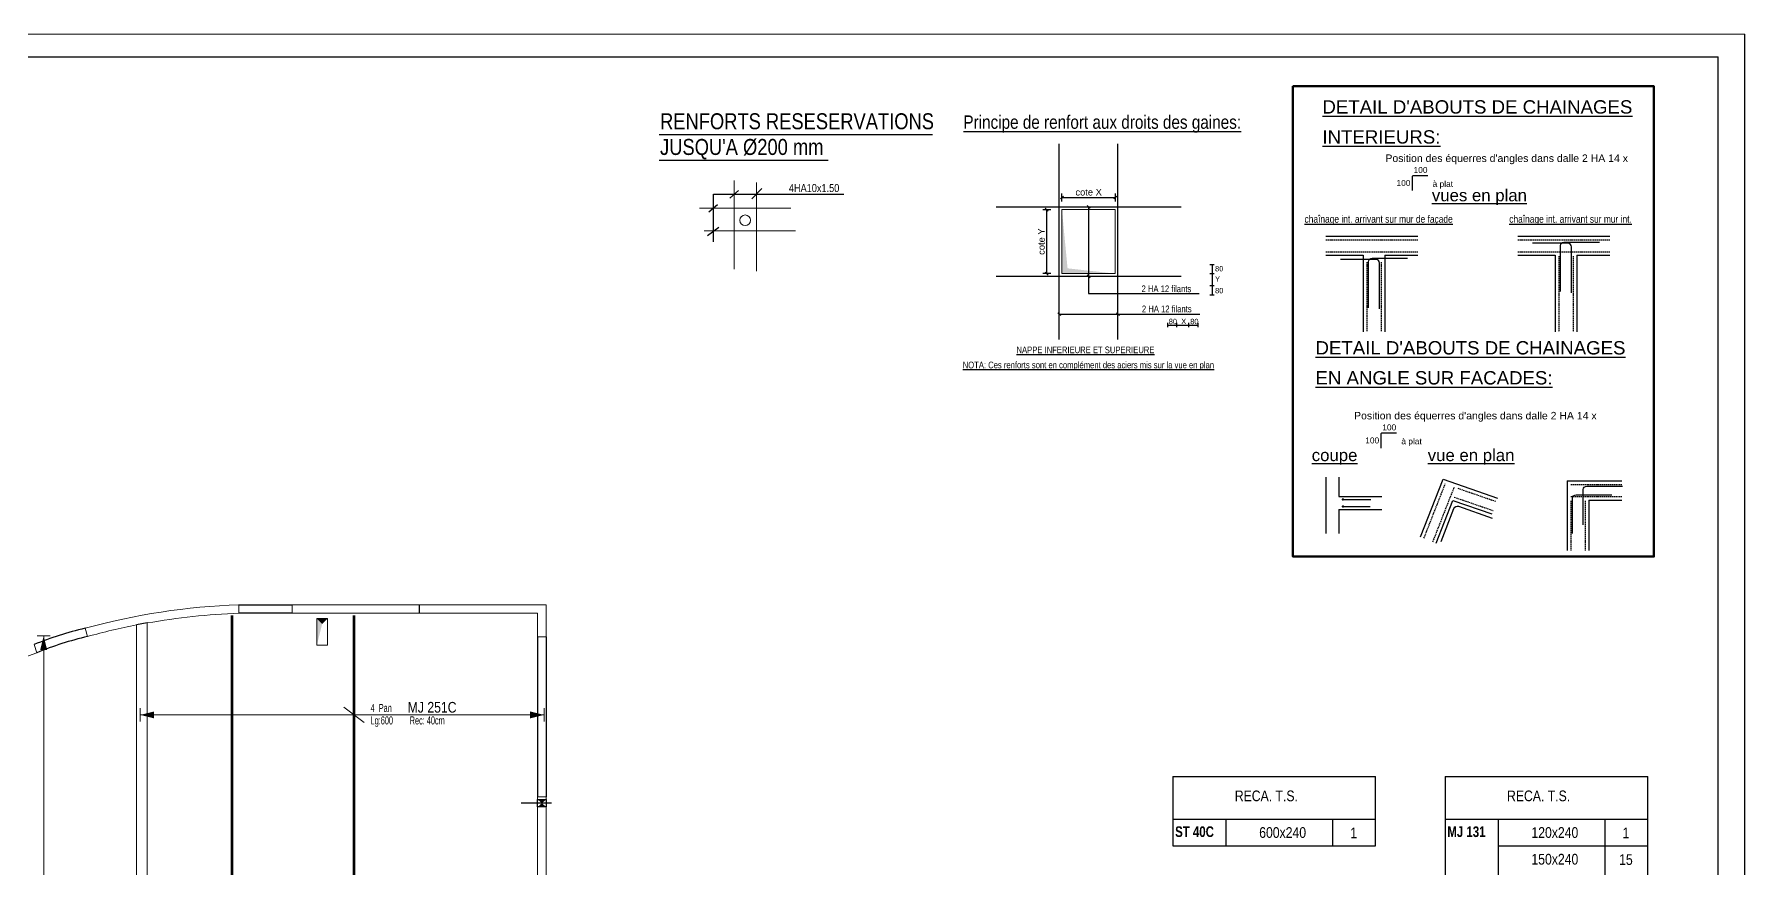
# Model space of a CAD drawing. Header units: centimetres. Extents: x -17137 to -12247, y 2374 to 6574.
# Drawn here: x -15454 to -12247, y 5009 to 6574 of the extents above; entities that cross this region are included whole.
import ezdxf
from ezdxf.enums import TextEntityAlignment as Align

# ---------------------------------------------------------------- set-up
doc = ezdxf.new("R2010")
doc.units = ezdxf.units.CM
doc.header["$LTSCALE"] = 12.7
doc.header["$PDMODE"] = 1
doc.header["$PDSIZE"] = -2
doc.linetypes.add('CACHE', pattern=[9.525, 6.35, -3.175])
doc.layers.get('0').update_dxf_attribs({"lineweight": 5})
for name, color, linetype in [('01_arm', 50, 'Continuous'), ('01_ARMA_INF', 50, 'Continuous'), ('01_cote_gen', 4, 'Continuous'), ('01_linteaux', 2, 'Continuous'), ('01_resv', 32, 'Continuous'), ('01_texte', 230, 'Continuous')]:
    doc.layers.add(name, color=color, linetype=linetype)
for name, color, linetype, lineweight in [('01_coupés', 2, 'Continuous', 50), ('01_hachures', 10, 'Continuous', 5), ('01_murs_coup', 5, 'Continuous', 60), ('01_poutres', 2, 'Continuous', 18), ('01_résv', 32, 'Continuous', 9)]:
    doc.layers.add(name, color=color, linetype=linetype, lineweight=lineweight)
doc.styles.add('impact', font='impact.ttf')
doc.styles.add('MATTE_TXT', font='arial.ttf')
doc.styles.add('michel-cote', font='ARIALN.TTF')
doc.styles.add('PATIO', font='ARIALN.TTF')
doc.styles.add('STYLE2', font='ARIALN.TTF')
doc.styles.add('stylemattecart', font='ARIALN.TTF')
doc.dimstyles.new('cot50-oblique', dxfattribs={"dimtxt": 12.5, "dimasz": 1, "dimexe": 7.5, "dimexo": 5, "dimgap": 3.5, "dimtad": 1, "dimdec": 1, "dimrnd": 0.5, "dimtxsty": 'MATTE_TXT', "dimblk": 'cote-bar-oblique', "dimcen": 2.5, "dimse1": 1, "dimse2": 1, "dimclrd": 6, "dimclre": 9, "dimclrt": 256, "dimazin": 0, "dimtfac": 1, "dimtdec": 1, "dimtix": 1, "dimtmove": 2, "dimatfit": 3, "dimldrblk": 'NONE', "dimfxl": 1, "dimarcsym": 0})

# ---------------------------------------------------------------- blocks, each defined once
blk = doc.blocks.new('cote-bar-oblique')
at = {"color": 40, "linetype": 'Continuous'}
blk.add_line((-2.7, -2.7), (2.7, 2.7), dxfattribs=at)
at = {"linetype": 'Continuous'}
blk.add_line((0, 7.5), (0, -7.5), dxfattribs=at)
blk = doc.blocks.new('*D2205')
at = {"layer": '01_texte', "color": 6, "lineweight": -2, "ltscale": 30, "transparency": 16777216}
blk.add_line((-13556.1, 6126.1), (-13556.1, 6244.1), dxfattribs=at)
at = {"layer": 'Defpoints', "color": 0, "ltscale": 30, "transparency": 16777216}
for p in [(-13556.1, 6245.1), (-13527.5, 6245.1), (-13527.5, 6125.1)]:
    blk.add_point(p, dxfattribs=at)
at = {"layer": '01_texte', "color": 6, "lineweight": -2, "ltscale": 30, "transparency": 16777216}
for p, rotation in [((-13556.1, 6245.1), 90), ((-13556.1, 6125.1), 270)]:
    blk.add_blockref('cote-bar-oblique', p, dxfattribs=dict(at, rotation=rotation))
at = {"layer": '01_texte', "ltscale": 30, "transparency": 16777216, "insert": (-13566, 6185.1), "char_height": 12.5, "attachment_point": 5, "rotation": 90, "style": 'MATTE_TXT'}
blk.add_mtext('cote Y', dxfattribs=at)
blk = doc.blocks.new('_None')
blk = doc.blocks.new('*D2206')
at = {"layer": '01_texte', "color": 6, "lineweight": -2, "ltscale": 30, "transparency": 16777216}
blk.add_line((-13526.5, 6267.8), (-13428.5, 6267.8), dxfattribs=at)
at = {"layer": 'Defpoints', "color": 0, "ltscale": 30, "transparency": 16777216}
for p in [(-13427.5, 6267.8), (-13527.5, 6245.1), (-13427.5, 6245.1)]:
    blk.add_point(p, dxfattribs=at)
at = {"layer": '01_texte', "color": 6, "lineweight": -2, "ltscale": 30, "transparency": 16777216, "rotation": 180}
blk.add_blockref('cote-bar-oblique', (-13527.5, 6267.8), dxfattribs=at)
at = {"layer": '01_texte', "color": 6, "lineweight": -2, "ltscale": 30, "transparency": 16777216}
blk.add_blockref('cote-bar-oblique', (-13427.5, 6267.8), dxfattribs=at)
at = {"layer": '01_texte', "ltscale": 30, "transparency": 16777216, "insert": (-13477.5, 6277.7), "char_height": 12.5, "attachment_point": 5, "style": 'MATTE_TXT'}
blk.add_mtext('cote X', dxfattribs=at)

msp = doc.modelspace()

# ---------------------------------------------------------------- linework, layer by layer
at = {"ltscale": 2}
msp.add_line((-17137.42, 6573.88), (-12247.42, 6573.88), dxfattribs=at)
at = {"layer": '01_arm'}
for p, q in [((-13532.54, 6001.79, -0.05), (-13532.54, 6368.45, -0.05)), ((-13422.54, 6001.79, -0.05), (-13422.54, 6368.45, -0.05)), ((-13651.12, 6250.12, -0.05), (-13303.96, 6250.12, -0.05)), ((-13651.12, 6120.12, -0.05), (-13303.96, 6120.12, -0.05)), ((-13329.07, 6024.69, -0.05), (-13329.07, 6032.59, -0.05)), ((-13311.89, 6024.69, -0.05), (-13311.89, 6032.59, -0.05)), ((-13289.35, 6024.69, -0.05), (-13289.35, 6032.59, -0.05)), ((-13272.17, 6024.69, -0.05), (-13272.17, 6032.59, -0.05)), ((-13329.07, 6028.64, -0.05), (-13272.17, 6028.64, -0.05))]:
    msp.add_line(p, q, dxfattribs=at)
at = {"layer": '01_arm', "elevation": -0.05}
for points in [[(-12572.5, 6089.1), (-12572.5, 6175.29, 0.4026423), (-12578.98, 6182.03), (-12645.26, 6182.03)], [(-12592.84, 6091.42), (-12592.84, 6177.61, -0.4026423), (-12586.36, 6184.36), (-12520.08, 6184.36)], [(-12932.32, 6058.81), (-12932.32, 6144.99, 0.4026423), (-12938.8, 6151.74), (-13005.08, 6151.74)], [(-12952.66, 6061.13), (-12952.66, 6147.32, -0.4026423), (-12946.18, 6154.07), (-12879.9, 6154.07)], [(-12570.4, 5637.9), (-12570.4, 5704.13, -0.4026423), (-12563.66, 5710.61), (-12496.63, 5710.61)], [(-12550.34, 5653.93), (-12550.34, 5720.17, -0.4026423), (-12543.6, 5726.65), (-12476.58, 5726.65)], [(-12816.82, 5623.28), (-12792.65, 5684.99, -0.4026423), (-12784.15, 5688.91), (-12720.82, 5666.96)]]:
    msp.add_lwpolyline(points, format="xyb", dxfattribs=at)
at = {"layer": '01_ARMA_INF', "linetype": 'Continuous', "lineweight": 0, "const_width": 5, "flags": 128}
for points in [[(-15083.24, 5484.8), (-15083.15, 4872.9)], [(-14854.48, 5484.81), (-14854.39, 4913.93)]]:
    msp.add_lwpolyline(points, dxfattribs=at)
at = {"layer": '01_cote_gen'}
msp.add_line((-12247.42, 3827.1), (-12247.42, 6573.88), dxfattribs=at)
at = {"layer": '01_coupés', "elevation": -0.05}
msp.add_lwpolyline([(-13094.52, 6476.44), (-12417.91, 6476.44), (-12417.91, 5594.8), (-13094.52, 5594.8)], close=True, dxfattribs=at)
at = {"layer": '01_hachures'}
msp.add_solid([(-13427.54, 6125.12, -0.05), (-13527.54, 6125.12, -0.05), (-13517.01, 6135.03, -0.05), (-13527.54, 6245.12, -0.05)], dxfattribs=at)
at = {"layer": '01_linteaux'}
for p, q in [((-15071.02, 5504.38), (-14970.46, 5504.38)), ((-14970.46, 5488.38), (-15070.46, 5488.39)), ((-14732.44, 5504.38), (-14732.44, 5488.38)), ((-15242.42, 5470.21), (-15262.42, 5466.49)), ((-14510.42, 5444.37), (-14510.42, 5144.37)), ((-14494.42, 5444.37), (-14494.42, 5144.37))]:
    msp.add_line(p, q, dxfattribs=at)
for centre, radius, start, end in [((-15217.41, 4853.66), 622.87, 103.13524, 112.34389), ((-15207.52, 4822.76), 639.24, 103.2534, 112.22574)]:
    msp.add_arc(centre, radius, start, end, dxfattribs=at)
at = {"layer": '01_murs_coup', "linetype": 'Continuous', "lineweight": 18}
for p, q in [((-15070.46, 5504.39), (-15070.46, 5488.39)), ((-14970.46, 5504.38), (-14970.46, 5488.38)), ((-14970.46, 5504.38), (-14494.42, 5504.38)), ((-14970.46, 5488.38), (-14510.42, 5488.38)), ((-14510.42, 5444.37), (-14510.42, 5488.38)), ((-14494.42, 5444.37), (-14494.42, 5504.38)), ((-15358.95, 5460.22), (-15354.07, 5444.97)), ((-15262.42, 5466.49), (-15262.42, 4625.44)), ((-15242.42, 5470.21), (-15242.42, 4643.44)), ((-15454.2, 5429.76), (-15449.32, 5414.5)), ((-14494.42, 5444.37), (-14510.42, 5444.37)), ((-14494.42, 5144.37), (-14510.42, 5144.37)), ((-14510.42, 5144.37), (-14510.42, 4708.39)), ((-14494.42, 4909.39), (-14494.42, 5144.37))]:
    msp.add_line(p, q, dxfattribs=at)
for radius, start, end in [(1244.73, 91.97223, 105.4374), (1228.73, 91.99793, 100.06764), (1228.73, 101.01627, 105.40741), (1228.73, 110.07172, 122.3747)]:
    msp.add_arc((-15027.62, 4260.41), radius, start, end, dxfattribs=at)
at = {"layer": '01_poutres'}
for p, q in [((-14141.72, 6299.59, -0.1), (-14141.72, 6133.23, -0.1)), ((-14100.11, 6295.81, -0.1), (-14100.11, 6129.45, -0.1)), ((-14207.29, 6247.92, -0.1), (-14035.8, 6247.92, -0.1)), ((-14198.47, 6205.07, -0.1), (-14026.98, 6205.07, -0.1))]:
    msp.add_line(p, q, dxfattribs=at)
msp.add_circle((-14121.38, 6225.08, -0.1), 10, dxfattribs=at)
at = {"layer": '01_resv', "ltscale": 2}
for p, q in [((-14484.42, 5132.42), (-14541.18, 5132.42)), ((-14510.42, 5139.42), (-14494.42, 5139.42)), ((-14510.42, 5125.42), (-14510.42, 5139.42)), ((-14494.42, 5139.42), (-14494.42, 5125.42)), ((-14494.42, 5125.42), (-14510.42, 5125.42))]:
    msp.add_line(p, q, dxfattribs=at)
msp.add_solid([(-14510.42, 5139.42), (-14494.42, 5139.42), (-14494.42, 5125.42), (-14510.42, 5125.42)], dxfattribs=at)
at = {"layer": '01_résv'}
for p, q in [((-14924.41, 5478.34), (-14904.41, 5478.34)), ((-14924.41, 5428.34), (-14924.41, 5478.34)), ((-14904.41, 5478.34), (-14904.41, 5428.34)), ((-14904.41, 5428.34), (-14924.41, 5428.34))]:
    msp.add_line(p, q, dxfattribs=at)
at = {"layer": '01_résv', "elevation": -0.05, "flags": 128}
msp.add_lwpolyline([(-13527.54, 6245.12), (-13427.54, 6245.12), (-13427.54, 6125.12), (-13527.54, 6125.12)], close=True, dxfattribs=at)
at = {"layer": '01_résv'}
for points in [[(-14924.41, 5428.34), (-14924.41, 5478.34), (-14914.41, 5468.15)], [(-14924.41, 5478.34), (-14904.41, 5478.34), (-14914.41, 5468.15)]]:
    msp.add_solid(points, dxfattribs=at)
at = {"layer": '01_texte'}
for p, q in [((-17087.42, 6531.69), (-12297.42, 6531.69)), ((-12297.42, 3827.1), (-12297.42, 6531.69)), ((-13474.91, 6247.5, -0.05), (-13480.16, 6252.75, -0.05)), ((-13477.54, 6250.12, -0.05), (-13477.54, 6087.99, -0.05)), ((-13032.81, 6195.49, -0.05), (-12860.2, 6195.49, -0.05)), ((-12672.99, 6195.49, -0.05), (-12500.38, 6195.49, -0.05)), ((-13032.81, 6159.49, -0.05), (-12962.74, 6159.49, -0.05)), ((-12962.74, 6159.49, -0.05), (-12962.74, 6016.08, -0.05)), ((-12922.24, 6159.49, -0.05), (-12860.2, 6159.49, -0.05)), ((-12922.24, 6159.49, -0.05), (-12922.24, 6016.08, -0.05)), ((-12672.99, 6159.49, -0.05), (-12602.92, 6159.49, -0.05)), ((-12602.92, 6159.49, -0.05), (-12602.92, 6016.08, -0.05)), ((-12562.42, 6159.49, -0.05), (-12500.38, 6159.49, -0.05)), ((-12562.42, 6159.49, -0.05), (-12562.42, 6016.08, -0.05)), ((-13474.91, 6117.5, -0.05), (-13480.16, 6122.75, -0.05)), ((-13477.54, 6087.99, -0.05), (-13270.09, 6087.99, -0.05)), ((-13529.91, 6046.3, -0.05), (-13535.16, 6051.55, -0.05)), ((-13532.54, 6048.93, -0.05), (-13268.85, 6048.93, -0.05)), ((-13419.91, 6046.3, -0.05), (-13425.16, 6051.55, -0.05)), ((-13032.95, 5743.86, -0.05), (-13032.95, 5638.08, -0.05)), ((-13008.69, 5743.86, -0.05), (-13008.69, 5707.5, -0.05)), ((-12855.14, 5631.51, -0.05), (-12812.83, 5739.51, -0.05)), ((-12812.83, 5739.51, -0.05), (-12711.29, 5704.38, -0.05)), ((-12580.17, 5736.74, -0.05), (-12477.64, 5736.74, -0.05)), ((-12580.17, 5736.74, -0.05), (-12580.17, 5606.01, -0.05)), ((-13008.69, 5707.5, -0.05), (-12927.85, 5707.5, -0.05)), ((-13008.69, 5682.89, -0.05), (-12927.85, 5682.89, -0.05)), ((-13008.69, 5682.89, -0.05), (-13008.69, 5638.08, -0.05)), ((-13000.76, 5701.9, -0.05), (-12948.58, 5701.9, -0.05)), ((-13000.76, 5688.49, -0.05), (-12949.49, 5688.49, -0.05)), ((-12825.81, 5620.02, -0.05), (-12794.54, 5699.85, -0.05)), ((-12794.54, 5699.85, -0.05), (-12721.59, 5674.61, -0.05)), ((-12539.67, 5700.74, -0.05), (-12477.64, 5700.74, -0.05)), ((-12539.67, 5700.74, -0.05), (-12539.67, 5606.01, -0.05))]:
    msp.add_line(p, q, dxfattribs=at)
at = {"layer": '01_texte', "ltscale": 30}
for p, q in [((-14282.63, 6386.1, -0.1), (-13770.37, 6386.1, -0.1)), ((-14282.63, 6337.94, -0.1), (-13965.61, 6337.94, -0.1)), ((-14173.13, 6254.17, -0.1), (-14189.52, 6240.3, -0.1)), ((-14180.69, 6184.85, -0.1), (-14180.69, 6274.33, -0.1)), ((-14180.69, 6274.33, -0.1), (-13936.28, 6274.33, -0.1)), ((-14134.04, 6280.63, -0.1), (-14150.43, 6266.77, -0.1)), ((-14090.02, 6284.42, -0.1), (-14108.94, 6265.51, -0.1)), ((-14170.6, 6211.31, -0.1), (-14192.04, 6196.19, -0.1)), ((-13319.49, 5182.46), (-12939.49, 5182.46)), ((-13319.49, 5182.46), (-13319.49, 5052.46)), ((-12939.49, 5052.46), (-12939.49, 5182.46)), ((-12939.49, 5102.46), (-12939.49, 5182.46)), ((-12809.18, 5182.46), (-12429.18, 5182.46)), ((-12809.18, 5182.46), (-12809.18, 4205.19)), ((-12429.18, 4205.19), (-12429.18, 5182.46)), ((-12429.18, 5102.46), (-12429.18, 5182.46)), ((-13319.49, 5102.46), (-12939.49, 5102.46)), ((-13219.49, 5052.46), (-13219.49, 5102.46)), ((-13019.49, 5052.46), (-13019.49, 5102.46)), ((-12809.18, 5102.46), (-12429.18, 5102.46)), ((-12709.18, 4555.19), (-12709.18, 5102.46)), ((-12509.18, 4555.19), (-12509.18, 5102.46)), ((-13319.49, 5082.46), (-13319.49, 5052.46)), ((-12809.18, 5082.46), (-12809.18, 4155.19)), ((-13319.49, 5052.46), (-12939.49, 5052.46)), ((-12709.18, 5052.46), (-12429.18, 5052.46))]:
    msp.add_line(p, q, dxfattribs=at)
at = {"layer": '01_texte', "linetype": 'CACHE', "ltscale": 0.03}
for p, q in [((-13032.81, 6188.74, -0.05), (-12860.2, 6188.74, -0.05)), ((-13032.81, 6166.24, -0.05), (-12860.2, 6166.24, -0.05)), ((-12672.99, 6188.74, -0.05), (-12500.38, 6188.74, -0.05)), ((-12672.99, 6166.24, -0.05), (-12500.38, 6166.24, -0.05)), ((-12596.17, 6157.65, -0.05), (-12596.17, 6016.08, -0.05)), ((-12569.17, 6157.65, -0.05), (-12569.17, 6016.08, -0.05)), ((-12955.99, 6146.67, -0.05), (-12955.99, 6016.08, -0.05)), ((-12928.99, 6146.67, -0.05), (-12928.99, 6016.08, -0.05)), ((-12848.86, 5629.05, -0.05), (-12808.91, 5731.02, -0.05)), ((-12832.1, 5622.48, -0.05), (-12791.89, 5725.12, -0.05)), ((-12785.5, 5722.92, -0.05), (-12713.5, 5698, -0.05)), ((-12573.42, 5729.99, -0.05), (-12477.64, 5729.99, -0.05)), ((-12792.07, 5706.14, -0.05), (-12719.38, 5680.99, -0.05)), ((-12573.42, 5707.49, -0.05), (-12477.64, 5707.49, -0.05)), ((-12573.42, 5698.9, -0.05), (-12573.42, 5606.01, -0.05)), ((-12546.42, 5698.9, -0.05), (-12546.42, 5606.01, -0.05))]:
    msp.add_line(p, q, dxfattribs=at)
at = {"layer": '01_texte', "color": 6}
for p, q in [((-13250.01, 6142.49, -0.05), (-13242.11, 6142.49, -0.05)), ((-13250.01, 6125.31, -0.05), (-13242.11, 6125.31, -0.05)), ((-13246.06, 6142.49, -0.05), (-13246.06, 6085.59, -0.05)), ((-13250.01, 6102.77, -0.05), (-13242.11, 6102.77, -0.05)), ((-13250.01, 6085.59, -0.05), (-13242.11, 6085.59, -0.05))]:
    msp.add_line(p, q, dxfattribs=at)
at = {"layer": '01_texte', "linetype": 'Continuous', "lineweight": 0}
for p, q in [((-15448.94, 5445.96), (-15423.98, 5445.96)), ((-15436.46, 4308.6), (-15436.46, 5445.96)), ((-15255.42, 5310.36), (-15255.42, 5285.4)), ((-15255.42, 5297.88), (-14498.42, 5297.88)), ((-14873.49, 5312.39), (-14835.41, 5283.38)), ((-14498.42, 5310.36), (-14498.42, 5285.4))]:
    msp.add_line(p, q, dxfattribs=at)
at = {"layer": '01_texte', "elevation": -0.05}
for points in [[(-12841.59, 6308.57), (-12868.99, 6308.57, 0.4142136), (-12871.24, 6306.32), (-12871.24, 6280.78)], [(-12900.2, 5826), (-12927.6, 5826, 0.4142136), (-12929.85, 5823.75), (-12929.85, 5798.21)]]:
    msp.add_lwpolyline(points, format="xyb", dxfattribs=at)
at = {"layer": '01_texte', "const_width": 2.25, "elevation": -0.05}
for points in [[(-13001.89, 5701.9, 1), (-12999.64, 5701.9, 1)], [(-13001.89, 5688.49, -1), (-12999.64, 5688.49, -1)]]:
    msp.add_lwpolyline(points, format="xyb", close=True, dxfattribs=at)
at = {"layer": '01_texte', "linetype": 'Continuous', "lineweight": 0}
for points in [[(-15436.46, 5445.96), (-15442.92, 5419.87), (-15436.46, 5419.87)], [(-15436.46, 5445.96), (-15430, 5419.87), (-15436.46, 5419.87)], [(-15255.42, 5297.88), (-15229.33, 5304.34), (-15229.33, 5297.88)], [(-15255.42, 5297.88), (-15229.33, 5291.42), (-15229.33, 5297.88)], [(-14498.42, 5297.88), (-14524.52, 5304.34), (-14524.52, 5297.88)], [(-14498.42, 5297.88), (-14524.52, 5291.42), (-14524.52, 5297.88)]]:
    msp.add_solid(points, dxfattribs=at)

# ---------------------------------------------------------------- texts
at = {"layer": '01_arm', "style": 'MATTE_TXT'}
for s, p in [('80', (-13240.49, 6129.38, -0.05)), ('Y', (-13240.49, 6109.98, -0.05)), ('80', (-13240.49, 6088.26, -0.05)), ('80', (-13327.31, 6030.41, -0.05)), ('X', (-13303.91, 6030.61, -0.05)), ('80', (-13287.06, 6030.41, -0.05))]:
    msp.add_text(s, height=10, dxfattribs=at).set_placement(p)
at = {"layer": '01_texte'}
for s, height, style, p in [("%%UDETAIL D'ABOUTS DE CHAINAGES", 25, 'MATTE_TXT', (-13039.2, 6425.13, -0.05)), ('%%UINTERIEURS:', 25, 'MATTE_TXT', (-13039.2, 6368.88, -0.05)), ('à plat', 11.25, 'MATTE_TXT', (-12832.75, 6287.72, -0.05)), ('%%Uvues en plan', 22.5, 'MATTE_TXT', (-12834, 6260.77, -0.05)), ('2 HA 12 filants ', 12.5, 'stylemattecart', (-13378.34, 6090.4, -0.05)), ('2 HA 12 filants', 12.5, 'stylemattecart', (-13377.58, 6052.72, -0.05)), ("%%UDETAIL D'ABOUTS DE CHAINAGES", 25, 'MATTE_TXT', (-13052.19, 5973.56, -0.05)), ('%%UNAPPE INFERIEURE ET SUPERIEURE', 12.5, 'stylemattecart', (-13612.69, 5975.93, -0.05)), ('%%UNOTA: Ces renforts sont en complément des aciers mis sur la vue en plan', 12.5, 'stylemattecart', (-13713.55, 5947.63, -0.05)), ('%%UEN ANGLE SUR FACADES:', 25, 'MATTE_TXT', (-13052.19, 5917.31, -0.05)), ('à plat', 11.25, 'MATTE_TXT', (-12891.36, 5805.15, -0.05)), ('%%ucoupe', 22.5, 'MATTE_TXT', (-13059.23, 5773.64, -0.05)), ('%%uvue en plan', 22.5, 'MATTE_TXT', (-12841.76, 5773.64, -0.05))]:
    msp.add_text(s, height=height, dxfattribs=dict(at, style=style)).set_placement(p)
at = {"layer": '01_texte', "ltscale": 30}
for s, height, style, p in [('RENFORTS RESESERVATIONS ', 30, 'michel-cote', (-14280.94, 6395.69, -0.1)), ("JUSQU'A %%C200 mm", 30, 'michel-cote', (-14280.94, 6347.53, -0.1)), ('4HA10x1.50', 15, 'michel-cote', (-14039.46, 6278.02, -0.1)), ('RECA. T.S.', 20, 'michel-cote', (-13203.48, 5136.17)), ('RECA. T.S.', 20, 'michel-cote', (-12693.17, 5136.17)), ('ST 40C', 20, 'impact', (-13315.35, 5069.04)), ('MJ 131', 20, 'impact', (-12805.04, 5069.04))]:
    msp.add_text(s, height=height, dxfattribs=dict(at, style=style)).set_placement(p)
at = {"layer": '01_texte', "style": 'MATTE_TXT'}
for p in [(-12855.29, 6313.76, -0.05), (-12913.9, 5831.19, -0.05)]:
    msp.add_text('100', height=11.25, dxfattribs=at).set_placement(p, align=Align.CENTER)
for p in [(-12874.12, 6289.37, -0.05), (-12932.73, 5806.8, -0.05)]:
    msp.add_text('100', height=11.25, dxfattribs=at).set_placement(p, align=Align.RIGHT)
at = {"layer": '01_texte', "style": 'MATTE_TXT', "width": 0.8}
for s, p in [('%%Uchaînage int. arrivant sur mur de façade', (-13072.73, 6220.46, -0.05)), ('%%Uchaînage int. arrivant sur mur int.', (-12688.93, 6220.46, -0.05))]:
    msp.add_text(s, height=14.0625, dxfattribs=at).set_placement(p)
at = {"layer": '01_texte', "ltscale": 5, "style": 'PATIO', "width": 0.8}
for s, p in [('4  Pan', (-14823.6, 5303.42)), ('Lg:600', (-14823.6, 5280.09)), ('Rec: 40cm', (-14750.27, 5280.09))]:
    msp.add_text(s, height=15, dxfattribs=at).set_placement(p)
at = {"layer": '01_texte', "ltscale": 5, "style": 'PATIO'}
msp.add_text('MJ 251C', height=20, dxfattribs=at).set_placement((-14754.16, 5302.21))
at = {"layer": '01_texte', "ltscale": 30, "style": 'STYLE2'}
for s, p in [('600x240', (-13113.79, 5077.46)), ('1', (-12980.56, 5076.78)), ('120x240', (-12603.48, 5077.46)), ('1', (-12470.25, 5076.78)), ('150x240', (-12603.48, 5027.46)), ('15', (-12470.25, 5026.78))]:
    msp.add_text(s, height=20, dxfattribs=at).set_placement(p, align=Align.MIDDLE_CENTER)
at = {"layer": '01_texte', "attachment_point": 1}
for s, insert, char_height, width, style in [('{\\LPrincipe de renfort aux droits des gaines:}', (-13712.3, 6421.63, -0.05), 25, 531.7941, 'stylemattecart'), ("Position des équerres d'angles dans dalle 2 HA 14 x ", (-12921.12, 6348.47, -0.05), 14.0625, 455.6598, 'MATTE_TXT'), ("Position des équerres d'angles dans dalle 2 HA 14 x ", (-12979.86, 5865.9, -0.05), 14.0625, 444.6509, 'MATTE_TXT')]:
    msp.add_mtext(s, dxfattribs=dict(at, insert=insert, char_height=char_height, width=width, style=style))

# ---------------------------------------------------------------- dimensions: what is measured, and where the dimension line sits
at = {"layer": '01_texte', "ltscale": 30}
dim = msp.add_linear_dim(base=(-13427.54, 6267.83, -0.05), p1=(-13527.54, 6245.12, -0.05), p2=(-13427.54, 6245.12, -0.05), text='cote X', dimstyle='cot50-oblique', dxfattribs=at)
dim.commit()
dim.dimension.update_dxf_attribs({"geometry": '*D2206', "text_midpoint": (-13477.54, 6277.68, -0.05)})
dim = msp.add_linear_dim(base=(-13556.1, 6245.12, -0.05), p1=(-13527.54, 6125.12, -0.05), p2=(-13527.54, 6245.12, -0.05), angle=90, text='cote Y', dimstyle='cot50-oblique', dxfattribs=at)
dim.commit()
dim.dimension.update_dxf_attribs({"geometry": '*D2205', "text_midpoint": (-13565.95, 6185.12, -0.05)})

doc.saveas('drawing.dxf')
